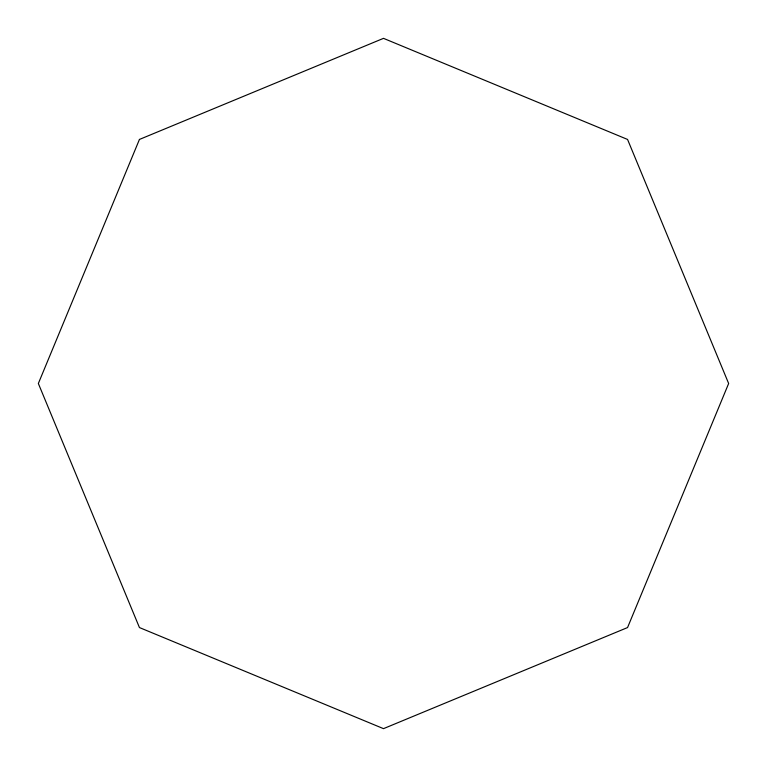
<?xml version="1.0" encoding="UTF-8"?>
<svg xmlns="http://www.w3.org/2000/svg" width="767" height="767" viewBox="0 0 767 767"><rect width="100%" height="100%" fill="white"/><g stroke="black" fill="none" stroke-linecap="round" stroke-linejoin="round"><path stroke-width="1.15" d="M139.441 139.441L38.35 383.5L139.441 627.559L383.5 728.65L627.559 627.559L728.65 383.5L627.559 139.441L383.5 38.35L139.441 139.441"/></g></svg>
